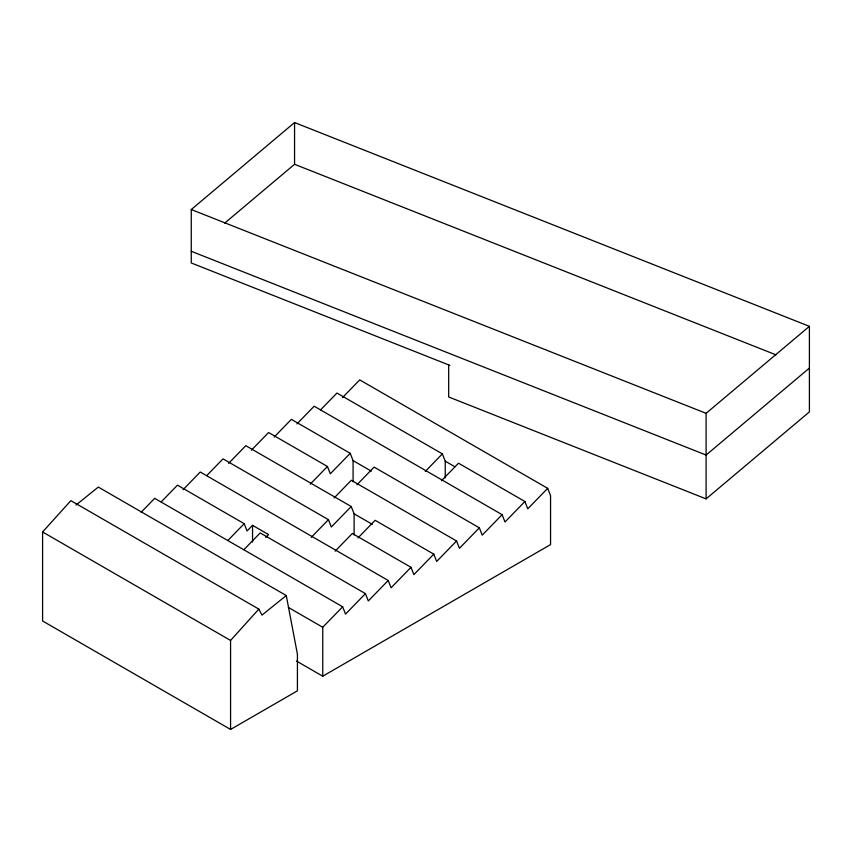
<?xml version="1.0" encoding="UTF-8"?>
<svg xmlns="http://www.w3.org/2000/svg" width="852" height="852" viewBox="0 0 852 852"><rect width="100%" height="100%" fill="white"/><g stroke="black" fill="none" stroke-linecap="round" stroke-linejoin="round"><path stroke-width="1.28" d="M286.272 595.537L297.423 654.208L297.423 690.823L230.572 729.45L42.6 620.991L42.6 531.978L70.865 500.646L258.838 609.105L261.958 615.133L286.272 595.537L98.299 487.078L76.009 505.044M230.572 729.45L230.572 640.438L258.838 609.105M141.102 512.297L154.681 498.335L342.653 606.794L345.529 614.111L365.433 593.631L260.201 532.915L243.906 549.668M161.177 501.924L177.461 485.171L244.194 523.682L247.069 530.988L252.554 525.343L268.561 534.577L265.813 537.399M183.052 489.698L200.241 472.019L388.214 580.478L391.089 587.784L410.994 567.315L352.345 533.469L335.145 551.148M206.738 475.608L223.022 458.855L328.446 519.677L331.322 526.994L351.226 506.514L245.802 445.692L228.613 463.371M251.393 450.207L268.593 432.528L327.434 466.481L330.31 473.787L350.215 453.317L291.373 419.365L274.184 437.055M296.965 423.891L314.154 406.212L502.126 514.672L505.002 521.978L524.907 501.508L458.525 463.2L441.421 480.784M320.65 409.801L336.934 393.049L442.358 453.871L445.234 461.188L445.234 477.951M342.525 397.565L359.714 379.885L547.687 488.345L550.562 495.662L550.562 544.588L322.748 676.2L296.4 661.003M227.91 540.434L244.194 523.682M310.234 484.16L327.434 466.481M334.133 497.951L351.322 480.272L456.565 540.988L459.441 548.305L479.346 527.825L374.103 467.109L356.913 484.788M311.257 537.356L328.446 519.677M357.936 537.985L375.125 520.306L433.785 554.151L436.661 561.457L456.565 540.988M425.255 471.465L442.358 453.871M322.748 676.2L322.748 627.264L342.653 606.794M388.214 580.478L368.309 600.948L365.433 593.631M433.785 554.151L413.88 574.621L410.994 567.315M502.126 514.672L482.221 535.141L479.346 527.825M547.687 488.345L527.782 508.814L524.907 501.508M449.824 365.37L191.263 262.959L191.263 209.539L294.558 122.55L809.4 326.337L809.4 411.889L706.095 498.878L448.685 396.979L448.685 364.848M224.683 223.128L294.558 164.287L294.558 122.55M706.095 498.878L706.095 413.327L809.4 326.337M809.4 368.064L706.095 455.053L191.263 251.276M294.558 164.287L775.98 354.847M191.263 209.539L706.095 413.327M445.234 461.188L454.936 466.779M350.215 453.317L353.09 460.634L371.291 471.135M351.226 506.514L354.102 513.831L372.313 524.331M288.391 607.444L322.748 627.264M42.6 531.978L230.572 640.438M354.102 513.831L354.102 534.992M353.09 460.634L353.09 481.785M252.554 525.343L252.554 542.064"/></g></svg>
